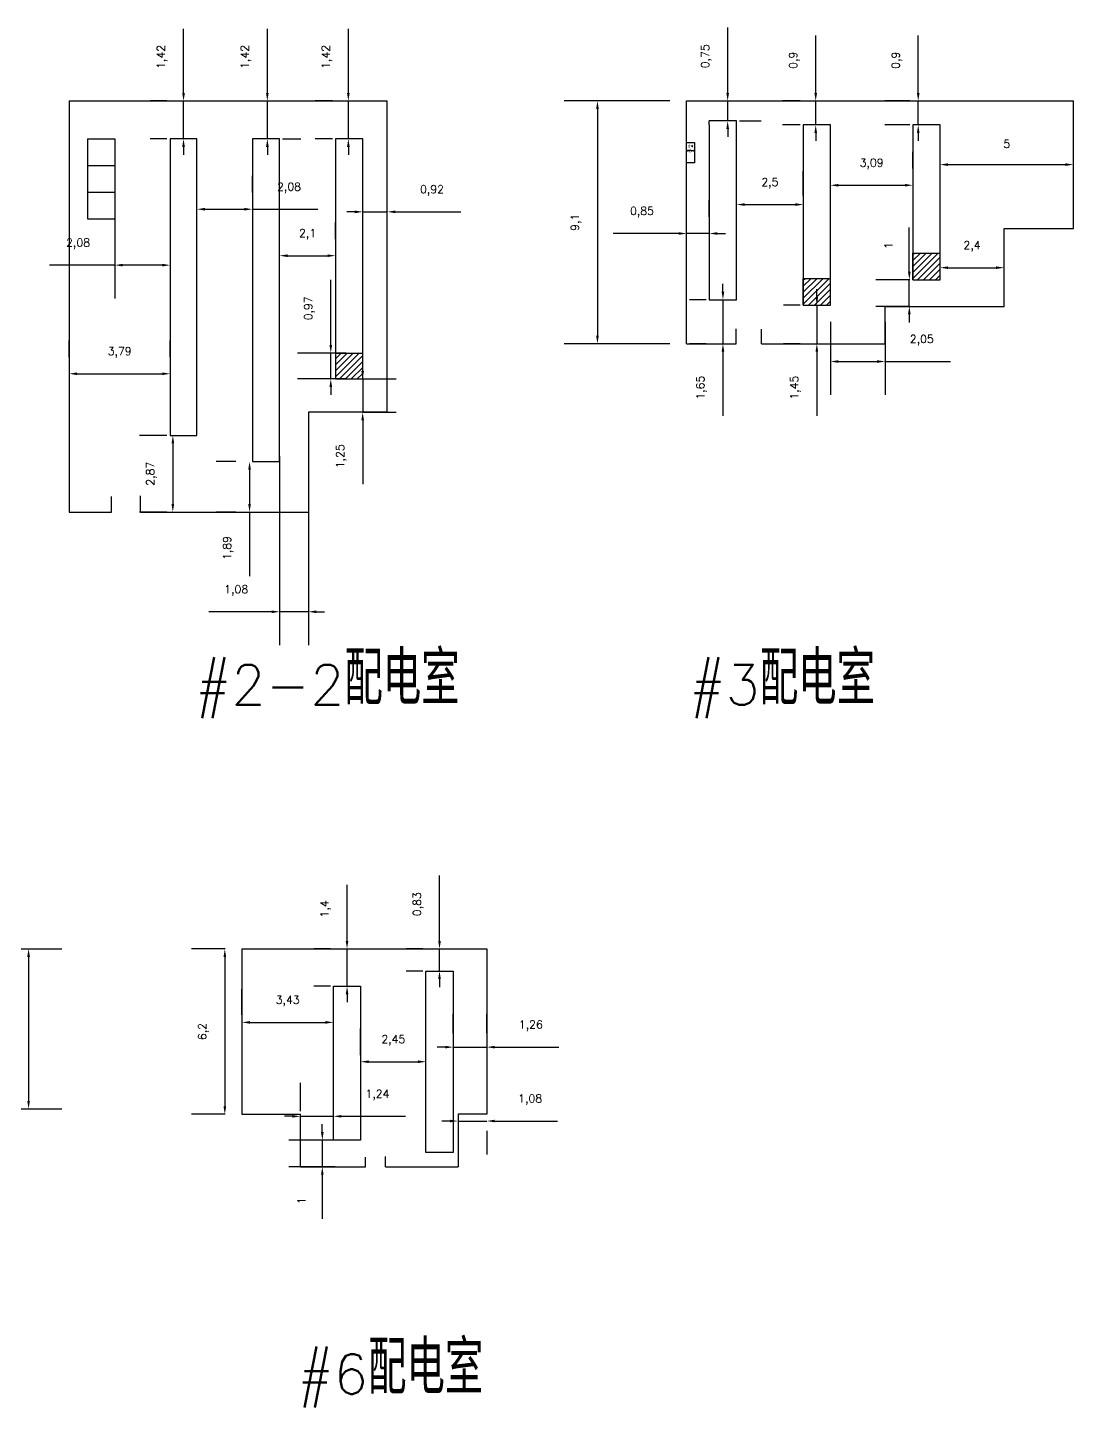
# Model space of a CAD drawing. Header units: millimetres. Extents: x 1023 to 2160, y 1387 to 2829.
# Drawn here: x 1061.9 to 1101.1, y 1386.8 to 1438.6 of the extents above; entities that cross this region are included whole.
import ezdxf

# ---------------------------------------------------------------- set-up
doc = ezdxf.new("R2010")
doc.units = ezdxf.units.MM
doc.layers.add('1', color=112, linetype='Continuous')
doc.styles.get("Standard").update_dxf_attribs({"font": 'txt', "bigfont": 'gbcbig.shx'})
doc.dimstyles.new('ISO-25', dxfattribs={"dimtxt": 0.3, "dimasz": 0.3, "dimexe": 1.25, "dimexo": 0.625, "dimtad": 1, "dimtxsty": 'Standard', "dimcen": 2.5, "dimadec": 0, "dimazin": 0, "dimtfac": 1, "dimtmove": 0, "dimatfit": 3, "dimfxl": 1, "dimarcsym": 0})

# ---------------------------------------------------------------- blocks, each defined once
blk = doc.blocks.new('*D17')
at = {"layer": '1', "color": 0, "lineweight": -2, "transparency": 16777216}
for p, q in [((1057.964, 1404.035), (1063.2, 1404.035)), ((1061.95, 1403.735), (1061.95, 1398.335)), ((1057.964, 1398.035), (1063.2, 1398.035))]:
    blk.add_line(p, q, dxfattribs=at)
at = {"layer": '1', "color": 0, "transparency": 16777216}
for points in [[(1061.9, 1403.735), (1062, 1403.735), (1061.95, 1404.035)], [(1061.9, 1398.335), (1062, 1398.335), (1061.95, 1398.035)]]:
    blk.add_solid(points, dxfattribs=at)
at = {"layer": 'Defpoints', "color": 0, "transparency": 16777216}
for p in [(1057.339, 1404.035), (1057.339, 1398.035), (1061.95, 1398.035)]:
    blk.add_point(p, dxfattribs=at)
at = {"layer": '1', "color": 0, "transparency": 16777216, "insert": (1061.175, 1401.035), "char_height": 0.3, "attachment_point": 5, "rotation": 90}
blk.add_mtext('6', dxfattribs=at)
blk = doc.blocks.new('*D18')
at = {"layer": '1', "color": 0, "lineweight": -2, "transparency": 16777216}
for p, q in [((1069.95, 1401.56), (1069.95, 1402.53)), ((1073.38, 1401.56), (1073.38, 1402.53)), ((1070.25, 1401.28), (1073.08, 1401.28))]:
    blk.add_line(p, q, dxfattribs=at)
at = {"layer": '1', "color": 0, "transparency": 16777216}
for points in [[(1070.25, 1401.33), (1070.25, 1401.23), (1069.95, 1401.28)], [(1073.08, 1401.33), (1073.08, 1401.23), (1073.38, 1401.28)]]:
    blk.add_solid(points, dxfattribs=at)
at = {"layer": 'Defpoints', "color": 0, "transparency": 16777216}
for p in [(1069.95, 1400.935), (1073.38, 1401.28), (1073.38, 1400.935)]:
    blk.add_point(p, dxfattribs=at)
at = {"layer": '1', "color": 0, "transparency": 16777216, "insert": (1071.665, 1402.08), "char_height": 0.3, "attachment_point": 5}
blk.add_mtext('3,43', dxfattribs=at)
blk = doc.blocks.new('*D19')
at = {"layer": '1', "color": 0, "lineweight": -2, "transparency": 16777216}
for p, q in [((1073.89, 1404.335), (1073.89, 1406.435)), ((1073.265, 1404.035), (1072.64, 1404.035)), ((1073.89, 1402.635), (1073.89, 1404.035)), ((1073.265, 1402.635), (1072.64, 1402.635)), ((1073.89, 1402.335), (1073.89, 1402.035))]:
    blk.add_line(p, q, dxfattribs=at)
at = {"layer": '1', "color": 0, "transparency": 16777216}
for points in [[(1073.84, 1404.335), (1073.94, 1404.335), (1073.89, 1404.035)], [(1073.84, 1402.335), (1073.94, 1402.335), (1073.89, 1402.635)]]:
    blk.add_solid(points, dxfattribs=at)
at = {"layer": 'Defpoints', "color": 0, "transparency": 16777216}
for p in [(1073.89, 1404.035), (1073.89, 1404.035), (1073.89, 1402.635)]:
    blk.add_point(p, dxfattribs=at)
at = {"layer": '1', "color": 0, "transparency": 16777216, "insert": (1073.09, 1405.535), "char_height": 0.3, "attachment_point": 5, "rotation": 90}
blk.add_mtext('1,4', dxfattribs=at)
blk = doc.blocks.new('*D20')
at = {"layer": '1', "color": 0, "lineweight": -2, "transparency": 16777216}
for p, q in [((1077.357, 1404.335), (1077.357, 1406.785)), ((1076.735, 1404.035), (1076.107, 1404.035)), ((1077.357, 1403.205), (1077.357, 1404.035)), ((1076.735, 1403.205), (1076.107, 1403.205)), ((1077.357, 1402.905), (1077.357, 1402.605))]:
    blk.add_line(p, q, dxfattribs=at)
at = {"layer": '1', "color": 0, "transparency": 16777216}
for points in [[(1077.307, 1404.335), (1077.407, 1404.335), (1077.357, 1404.035)], [(1077.307, 1402.905), (1077.407, 1402.905), (1077.357, 1403.205)]]:
    blk.add_solid(points, dxfattribs=at)
at = {"layer": 'Defpoints', "color": 0, "transparency": 16777216}
for p in [(1077.357, 1404.035), (1077.36, 1404.035), (1077.36, 1403.205)]:
    blk.add_point(p, dxfattribs=at)
at = {"layer": '1', "color": 0, "transparency": 16777216, "insert": (1076.557, 1405.71), "char_height": 0.3, "attachment_point": 5, "rotation": 90}
blk.add_mtext('0,83', dxfattribs=at)
blk = doc.blocks.new('*D21')
at = {"layer": '1', "color": 0, "lineweight": -2, "transparency": 16777216}
for p, q in [((1077.87, 1400.88), (1077.87, 1401.602)), ((1079.13, 1400.88), (1079.13, 1401.602)), ((1077.57, 1400.352), (1077.27, 1400.352)), ((1077.87, 1400.352), (1079.13, 1400.352)), ((1079.43, 1400.352), (1081.83, 1400.352))]:
    blk.add_line(p, q, dxfattribs=at)
at = {"layer": '1', "color": 0, "transparency": 16777216}
for points in [[(1077.57, 1400.402), (1077.57, 1400.302), (1077.87, 1400.352)], [(1079.43, 1400.402), (1079.43, 1400.302), (1079.13, 1400.352)]]:
    blk.add_solid(points, dxfattribs=at)
at = {"layer": 'Defpoints', "color": 0, "transparency": 16777216}
for p in [(1079.13, 1400.352), (1077.87, 1400.255), (1079.13, 1400.255)]:
    blk.add_point(p, dxfattribs=at)
at = {"layer": '1', "color": 0, "transparency": 16777216, "insert": (1080.78, 1401.152), "char_height": 0.3, "attachment_point": 5}
blk.add_mtext('1,26', dxfattribs=at)
blk = doc.blocks.new('*D22')
at = {"layer": '1', "color": 0, "lineweight": -2, "transparency": 16777216}
for p, q in [((1077.75, 1397.581), (1077.45, 1397.581)), ((1078.05, 1397.581), (1079.13, 1397.581)), ((1078.05, 1397.21), (1078.05, 1396.331)), ((1079.13, 1397.21), (1079.13, 1396.331)), ((1079.43, 1397.581), (1081.78, 1397.581))]:
    blk.add_line(p, q, dxfattribs=at)
at = {"layer": '1', "color": 0, "transparency": 16777216}
for points in [[(1077.75, 1397.631), (1077.75, 1397.531), (1078.05, 1397.581)], [(1079.43, 1397.631), (1079.43, 1397.531), (1079.13, 1397.581)]]:
    blk.add_solid(points, dxfattribs=at)
at = {"layer": 'Defpoints', "color": 0, "transparency": 16777216}
for p in [(1078.05, 1397.835), (1079.13, 1397.835), (1079.13, 1397.581)]:
    blk.add_point(p, dxfattribs=at)
at = {"layer": '1', "color": 0, "transparency": 16777216, "insert": (1080.755, 1398.381), "char_height": 0.3, "attachment_point": 5}
blk.add_mtext('1,08', dxfattribs=at)
blk = doc.blocks.new('*D24')
at = {"layer": '1', "color": 0, "lineweight": -2, "transparency": 16777216}
for p, q in [((1074.4, 1400.054), (1074.4, 1401.055)), ((1076.85, 1400.054), (1076.85, 1401.055)), ((1074.7, 1399.805), (1076.55, 1399.805))]:
    blk.add_line(p, q, dxfattribs=at)
at = {"layer": '1', "color": 0, "transparency": 16777216}
for points in [[(1074.7, 1399.855), (1074.7, 1399.755), (1074.4, 1399.805)], [(1076.55, 1399.855), (1076.55, 1399.755), (1076.85, 1399.805)]]:
    blk.add_solid(points, dxfattribs=at)
at = {"layer": 'Defpoints', "color": 0, "transparency": 16777216}
for p in [(1076.85, 1399.805), (1074.4, 1399.429), (1076.85, 1399.429)]:
    blk.add_point(p, dxfattribs=at)
at = {"layer": '1', "color": 0, "transparency": 16777216, "insert": (1075.625, 1400.605), "char_height": 0.3, "attachment_point": 5}
blk.add_mtext('2,45', dxfattribs=at)
blk = doc.blocks.new('*D25')
at = {"layer": '1', "color": 0, "lineweight": -2, "transparency": 16777216}
for p, q in [((1069.325, 1404.035), (1068.058, 1404.035)), ((1069.308, 1403.735), (1069.308, 1398.135)), ((1069.325, 1397.835), (1068.058, 1397.835))]:
    blk.add_line(p, q, dxfattribs=at)
at = {"layer": '1', "color": 0, "transparency": 16777216}
for points in [[(1069.258, 1403.735), (1069.358, 1403.735), (1069.308, 1404.035)], [(1069.258, 1398.135), (1069.358, 1398.135), (1069.308, 1397.835)]]:
    blk.add_solid(points, dxfattribs=at)
at = {"layer": 'Defpoints', "color": 0, "transparency": 16777216}
for p in [(1069.95, 1404.035), (1069.308, 1397.835), (1069.95, 1397.835)]:
    blk.add_point(p, dxfattribs=at)
at = {"layer": '1', "color": 0, "transparency": 16777216, "insert": (1068.508, 1400.935), "char_height": 0.3, "attachment_point": 5, "rotation": 90}
blk.add_mtext('6,2', dxfattribs=at)
blk = doc.blocks.new('*D28')
at = {"layer": '1', "color": 0, "lineweight": -2, "transparency": 16777216}
for p, q in [((1072.14, 1397.952), (1072.14, 1399.008)), ((1073.38, 1397.952), (1073.38, 1399.008)), ((1071.84, 1397.758), (1071.54, 1397.758)), ((1072.14, 1397.758), (1073.38, 1397.758)), ((1073.68, 1397.758), (1076.08, 1397.758))]:
    blk.add_line(p, q, dxfattribs=at)
at = {"layer": '1', "color": 0, "transparency": 16777216}
for points in [[(1071.84, 1397.808), (1071.84, 1397.708), (1072.14, 1397.758)], [(1073.68, 1397.808), (1073.68, 1397.708), (1073.38, 1397.758)]]:
    blk.add_solid(points, dxfattribs=at)
at = {"layer": 'Defpoints', "color": 0, "transparency": 16777216}
for p in [(1073.38, 1397.758), (1072.14, 1397.327), (1073.38, 1397.327)]:
    blk.add_point(p, dxfattribs=at)
at = {"layer": '1', "color": 0, "transparency": 16777216, "insert": (1075.03, 1398.558), "char_height": 0.3, "attachment_point": 5}
blk.add_mtext('1,24', dxfattribs=at)
blk = doc.blocks.new('*D30')
at = {"layer": '1', "color": 0, "lineweight": -2, "transparency": 16777216}
for p, q in [((1072.962, 1397.165), (1072.962, 1397.465)), ((1073.443, 1396.865), (1071.712, 1396.865)), ((1072.962, 1396.865), (1072.962, 1395.865)), ((1073.443, 1395.865), (1071.712, 1395.865)), ((1072.962, 1395.565), (1072.962, 1393.915))]:
    blk.add_line(p, q, dxfattribs=at)
at = {"layer": '1', "color": 0, "transparency": 16777216}
for points in [[(1072.912, 1397.165), (1073.012, 1397.165), (1072.962, 1396.865)], [(1072.912, 1395.565), (1073.012, 1395.565), (1072.962, 1395.865)]]:
    blk.add_solid(points, dxfattribs=at)
at = {"layer": 'Defpoints', "color": 0, "transparency": 16777216}
for p in [(1074.068, 1396.865), (1072.962, 1395.865), (1074.068, 1395.865)]:
    blk.add_point(p, dxfattribs=at)
at = {"layer": '1', "color": 0, "transparency": 16777216, "insert": (1072.187, 1394.59), "char_height": 0.3, "attachment_point": 5, "rotation": 90}
blk.add_mtext('1', dxfattribs=at)
blk = doc.blocks.new('*D57')
at = {"layer": '1', "color": 0, "lineweight": -2, "transparency": 16777216}
for p, q in [((1065.18, 1432.278), (1065.18, 1428.418)), ((1067.26, 1432.278), (1067.26, 1428.418)), ((1065.18, 1429.668), (1062.73, 1429.668)), ((1066.96, 1429.668), (1065.48, 1429.668))]:
    blk.add_line(p, q, dxfattribs=at)
at = {"layer": '1', "color": 0, "transparency": 16777216}
for points in [[(1065.48, 1429.718), (1065.48, 1429.618), (1065.18, 1429.668)], [(1066.96, 1429.718), (1066.96, 1429.618), (1067.26, 1429.668)]]:
    blk.add_solid(points, dxfattribs=at)
at = {"layer": 'Defpoints', "color": 0, "transparency": 16777216}
for p in [(1065.18, 1432.903), (1067.26, 1432.903), (1065.18, 1429.668)]:
    blk.add_point(p, dxfattribs=at)
at = {"layer": '1', "color": 0, "transparency": 16777216, "insert": (1063.805, 1430.468), "char_height": 0.3, "attachment_point": 5}
blk.add_mtext('2,08', dxfattribs=at)
blk = doc.blocks.new('*D58')
at = {"layer": '1', "color": 0, "lineweight": -2, "transparency": 16777216}
for p, q in [((1063.47, 1426.222), (1063.47, 1426.847)), ((1067.26, 1426.222), (1067.26, 1426.847)), ((1063.77, 1425.597), (1066.96, 1425.597))]:
    blk.add_line(p, q, dxfattribs=at)
at = {"layer": '1', "color": 0, "transparency": 16777216}
for points in [[(1063.77, 1425.647), (1063.77, 1425.547), (1063.47, 1425.597)], [(1066.96, 1425.647), (1066.96, 1425.547), (1067.26, 1425.597)]]:
    blk.add_solid(points, dxfattribs=at)
at = {"layer": 'Defpoints', "color": 0, "transparency": 16777216}
for p in [(1063.47, 1425.597), (1067.26, 1425.597), (1067.26, 1425.597)]:
    blk.add_point(p, dxfattribs=at)
at = {"layer": '1', "color": 0, "transparency": 16777216, "insert": (1065.365, 1426.397), "char_height": 0.3, "attachment_point": 5}
blk.add_mtext('3,79', dxfattribs=at)
blk = doc.blocks.new('*D59')
at = {"layer": '1', "color": 0, "lineweight": -2, "transparency": 16777216}
for p, q in [((1067.76, 1436.123), (1067.76, 1438.523)), ((1067.135, 1435.823), (1066.51, 1435.823)), ((1067.76, 1434.403), (1067.76, 1435.823)), ((1067.135, 1434.403), (1066.51, 1434.403)), ((1067.76, 1434.103), (1067.76, 1433.803))]:
    blk.add_line(p, q, dxfattribs=at)
at = {"layer": '1', "color": 0, "transparency": 16777216}
for points in [[(1067.71, 1436.123), (1067.81, 1436.123), (1067.76, 1435.823)], [(1067.71, 1434.103), (1067.81, 1434.103), (1067.76, 1434.403)]]:
    blk.add_solid(points, dxfattribs=at)
at = {"layer": 'Defpoints', "color": 0, "transparency": 16777216}
for p in [(1067.76, 1435.823), (1067.76, 1435.823), (1067.76, 1434.403)]:
    blk.add_point(p, dxfattribs=at)
at = {"layer": '1', "color": 0, "transparency": 16777216, "insert": (1066.96, 1437.473), "char_height": 0.3, "attachment_point": 5, "rotation": 90}
blk.add_mtext('1,42', dxfattribs=at)
blk = doc.blocks.new('*D60')
at = {"layer": '1', "color": 0, "lineweight": -2, "transparency": 16777216}
for p, q in [((1070.902, 1436.123), (1070.902, 1438.523)), ((1070.902, 1434.403), (1070.902, 1435.823)), ((1071.475, 1435.823), (1072.152, 1435.823)), ((1070.902, 1434.103), (1070.902, 1433.803)), ((1071.475, 1434.403), (1072.152, 1434.403))]:
    blk.add_line(p, q, dxfattribs=at)
at = {"layer": '1', "color": 0, "transparency": 16777216}
for points in [[(1070.852, 1436.123), (1070.952, 1436.123), (1070.902, 1435.823)], [(1070.852, 1434.103), (1070.952, 1434.103), (1070.902, 1434.403)]]:
    blk.add_solid(points, dxfattribs=at)
at = {"layer": 'Defpoints', "color": 0, "transparency": 16777216}
for p in [(1070.85, 1435.823), (1070.902, 1435.823), (1070.85, 1434.403)]:
    blk.add_point(p, dxfattribs=at)
at = {"layer": '1', "color": 0, "transparency": 16777216, "insert": (1070.102, 1437.473), "char_height": 0.3, "attachment_point": 5, "rotation": 90}
blk.add_mtext('1,42', dxfattribs=at)
blk = doc.blocks.new('*D61')
at = {"layer": '1', "color": 0, "lineweight": -2, "transparency": 16777216}
for p, q in [((1073.939, 1436.123), (1073.939, 1438.523)), ((1073.345, 1435.823), (1072.689, 1435.823)), ((1073.939, 1434.403), (1073.939, 1435.823)), ((1073.345, 1434.403), (1072.689, 1434.403)), ((1073.939, 1434.103), (1073.939, 1433.803))]:
    blk.add_line(p, q, dxfattribs=at)
at = {"layer": '1', "color": 0, "transparency": 16777216}
for points in [[(1073.889, 1436.123), (1073.989, 1436.123), (1073.939, 1435.823)], [(1073.889, 1434.103), (1073.989, 1434.103), (1073.939, 1434.403)]]:
    blk.add_solid(points, dxfattribs=at)
at = {"layer": 'Defpoints', "color": 0, "transparency": 16777216}
for p in [(1073.939, 1435.823), (1073.97, 1435.823), (1073.97, 1434.403)]:
    blk.add_point(p, dxfattribs=at)
at = {"layer": '1', "color": 0, "transparency": 16777216, "insert": (1073.139, 1437.473), "char_height": 0.3, "attachment_point": 5, "rotation": 90}
blk.add_mtext('1,42', dxfattribs=at)
blk = doc.blocks.new('*D62')
at = {"layer": '1', "color": 0, "lineweight": -2, "transparency": 16777216}
for p, q in [((1074.48, 1432.013), (1074.48, 1432.916)), ((1075.4, 1432.013), (1075.4, 1432.916)), ((1074.18, 1431.666), (1073.88, 1431.666)), ((1074.48, 1431.666), (1075.4, 1431.666)), ((1075.7, 1431.666), (1078.15, 1431.666))]:
    blk.add_line(p, q, dxfattribs=at)
at = {"layer": '1', "color": 0, "transparency": 16777216}
for points in [[(1074.18, 1431.716), (1074.18, 1431.616), (1074.48, 1431.666)], [(1075.7, 1431.716), (1075.7, 1431.616), (1075.4, 1431.666)]]:
    blk.add_solid(points, dxfattribs=at)
at = {"layer": 'Defpoints', "color": 0, "transparency": 16777216}
for p in [(1074.48, 1431.388), (1075.4, 1431.666), (1075.4, 1431.388)]:
    blk.add_point(p, dxfattribs=at)
at = {"layer": '1', "color": 0, "transparency": 16777216, "insert": (1077.075, 1432.466), "char_height": 0.3, "attachment_point": 5}
blk.add_mtext('0,92', dxfattribs=at)
blk = doc.blocks.new('*D63')
at = {"layer": '1', "color": 0, "lineweight": -2, "transparency": 16777216}
for p, q in [((1071.36, 1430.647), (1071.36, 1431.272)), ((1073.46, 1430.647), (1073.46, 1431.272)), ((1071.66, 1430.022), (1073.16, 1430.022))]:
    blk.add_line(p, q, dxfattribs=at)
at = {"layer": '1', "color": 0, "transparency": 16777216}
for points in [[(1071.66, 1430.072), (1071.66, 1429.972), (1071.36, 1430.022)], [(1073.16, 1430.072), (1073.16, 1429.972), (1073.46, 1430.022)]]:
    blk.add_solid(points, dxfattribs=at)
at = {"layer": 'Defpoints', "color": 0, "transparency": 16777216}
for p in [(1071.36, 1430.022), (1073.46, 1430.022), (1073.46, 1430.022)]:
    blk.add_point(p, dxfattribs=at)
at = {"layer": '1', "color": 0, "transparency": 16777216, "insert": (1072.41, 1430.822), "char_height": 0.3, "attachment_point": 5}
blk.add_mtext('2,1', dxfattribs=at)
blk = doc.blocks.new('*D68')
at = {"layer": '1', "color": 0, "lineweight": -2, "transparency": 16777216}
for p, q in [((1067.135, 1423.283), (1066.109, 1423.283)), ((1067.359, 1422.983), (1067.359, 1420.713)), ((1067.135, 1420.413), (1066.109, 1420.413))]:
    blk.add_line(p, q, dxfattribs=at)
at = {"layer": '1', "color": 0, "transparency": 16777216}
for points in [[(1067.309, 1422.983), (1067.409, 1422.983), (1067.359, 1423.283)], [(1067.309, 1420.713), (1067.409, 1420.713), (1067.359, 1420.413)]]:
    blk.add_solid(points, dxfattribs=at)
at = {"layer": 'Defpoints', "color": 0, "transparency": 16777216}
for p in [(1067.76, 1423.283), (1067.359, 1420.413), (1067.76, 1420.413)]:
    blk.add_point(p, dxfattribs=at)
at = {"layer": '1', "color": 0, "transparency": 16777216, "insert": (1066.559, 1421.848), "char_height": 0.3, "attachment_point": 5, "rotation": 90}
blk.add_mtext('2,87', dxfattribs=at)
blk = doc.blocks.new('*D69')
at = {"layer": '1', "color": 0, "lineweight": -2, "transparency": 16777216}
for p, q in [((1073.28, 1426.673), (1073.28, 1429.123)), ((1073.855, 1426.373), (1072.03, 1426.373)), ((1073.28, 1425.403), (1073.28, 1426.373)), ((1073.855, 1425.403), (1072.03, 1425.403)), ((1073.28, 1425.103), (1073.28, 1424.803))]:
    blk.add_line(p, q, dxfattribs=at)
at = {"layer": '1', "color": 0, "transparency": 16777216}
for points in [[(1073.23, 1426.673), (1073.33, 1426.673), (1073.28, 1426.373)], [(1073.23, 1425.103), (1073.33, 1425.103), (1073.28, 1425.403)]]:
    blk.add_solid(points, dxfattribs=at)
at = {"layer": 'Defpoints', "color": 0, "transparency": 16777216}
for p in [(1073.28, 1426.373), (1074.48, 1426.373), (1074.48, 1425.403)]:
    blk.add_point(p, dxfattribs=at)
at = {"layer": '1', "color": 0, "transparency": 16777216, "insert": (1072.48, 1428.048), "char_height": 0.3, "attachment_point": 5, "rotation": 90}
blk.add_mtext('0,97', dxfattribs=at)
blk = doc.blocks.new('*D70')
at = {"layer": '1', "color": 0, "lineweight": -2, "transparency": 16777216}
for p, q in [((1074.476, 1425.703), (1074.476, 1426.003)), ((1074.476, 1425.403), (1074.476, 1424.153)), ((1074.48, 1425.403), (1075.726, 1425.403)), ((1074.48, 1424.153), (1075.726, 1424.153)), ((1074.476, 1423.853), (1074.476, 1421.453))]:
    blk.add_line(p, q, dxfattribs=at)
at = {"layer": '1', "color": 0, "transparency": 16777216}
for points in [[(1074.426, 1425.703), (1074.526, 1425.703), (1074.476, 1425.403)], [(1074.426, 1423.853), (1074.526, 1423.853), (1074.476, 1424.153)]]:
    blk.add_solid(points, dxfattribs=at)
at = {"layer": 'Defpoints', "color": 0, "transparency": 16777216}
for p in [(1073.855, 1425.403), (1073.855, 1424.153), (1074.476, 1424.153)]:
    blk.add_point(p, dxfattribs=at)
at = {"layer": '1', "color": 0, "transparency": 16777216, "insert": (1073.676, 1422.503), "char_height": 0.3, "attachment_point": 5, "rotation": 90}
blk.add_mtext('1,25', dxfattribs=at)
blk = doc.blocks.new('*D71')
at = {"layer": '1', "color": 0, "lineweight": -2, "transparency": 16777216}
for p, q in [((1068.26, 1432.389), (1068.26, 1433.014)), ((1070.34, 1432.389), (1070.34, 1433.014)), ((1068.56, 1431.764), (1070.04, 1431.764)), ((1070.34, 1431.764), (1072.79, 1431.764))]:
    blk.add_line(p, q, dxfattribs=at)
at = {"layer": '1', "color": 0, "transparency": 16777216}
for points in [[(1068.56, 1431.814), (1068.56, 1431.714), (1068.26, 1431.764)], [(1070.04, 1431.814), (1070.04, 1431.714), (1070.34, 1431.764)]]:
    blk.add_solid(points, dxfattribs=at)
at = {"layer": 'Defpoints', "color": 0, "transparency": 16777216}
for p in [(1068.26, 1431.764), (1070.34, 1431.764), (1070.34, 1431.764)]:
    blk.add_point(p, dxfattribs=at)
at = {"layer": '1', "color": 0, "transparency": 16777216, "insert": (1071.715, 1432.564), "char_height": 0.3, "attachment_point": 5}
blk.add_mtext('2,08', dxfattribs=at)
blk = doc.blocks.new('*D72')
at = {"layer": '1', "color": 0, "lineweight": -2, "transparency": 16777216}
for p, q in [((1069.715, 1422.303), (1068.985, 1422.303)), ((1070.235, 1422.003), (1070.235, 1420.713)), ((1069.715, 1420.413), (1068.985, 1420.413)), ((1070.235, 1420.413), (1070.235, 1418.013))]:
    blk.add_line(p, q, dxfattribs=at)
at = {"layer": '1', "color": 0, "transparency": 16777216}
for points in [[(1070.185, 1422.003), (1070.285, 1422.003), (1070.235, 1422.303)], [(1070.185, 1420.713), (1070.285, 1420.713), (1070.235, 1420.413)]]:
    blk.add_solid(points, dxfattribs=at)
at = {"layer": 'Defpoints', "color": 0, "transparency": 16777216}
for p in [(1070.34, 1422.303), (1070.235, 1420.413), (1070.34, 1420.413)]:
    blk.add_point(p, dxfattribs=at)
at = {"layer": '1', "color": 0, "transparency": 16777216, "insert": (1069.435, 1419.063), "char_height": 0.3, "attachment_point": 5, "rotation": 90}
blk.add_mtext('1,89', dxfattribs=at)
blk = doc.blocks.new('*D73')
at = {"layer": '1', "color": 0, "lineweight": -2, "transparency": 16777216}
for p, q in [((1071.36, 1422.501), (1071.36, 1415.423)), ((1072.44, 1422.501), (1072.44, 1415.423)), ((1071.06, 1416.673), (1068.71, 1416.673)), ((1072.44, 1416.673), (1071.36, 1416.673)), ((1072.74, 1416.673), (1073.04, 1416.673))]:
    blk.add_line(p, q, dxfattribs=at)
at = {"layer": '1', "color": 0, "transparency": 16777216}
for points in [[(1071.06, 1416.723), (1071.06, 1416.623), (1071.36, 1416.673)], [(1072.74, 1416.723), (1072.74, 1416.623), (1072.44, 1416.673)]]:
    blk.add_solid(points, dxfattribs=at)
at = {"layer": 'Defpoints', "color": 0, "transparency": 16777216}
for p in [(1071.36, 1423.126), (1072.44, 1423.126), (1071.36, 1416.673)]:
    blk.add_point(p, dxfattribs=at)
at = {"layer": '1', "color": 0, "transparency": 16777216, "insert": (1069.735, 1417.473), "char_height": 0.3, "attachment_point": 5}
blk.add_mtext('1,08', dxfattribs=at)
blk = doc.blocks.new('*D78')
at = {"layer": '1', "color": 0, "lineweight": -2, "transparency": 16777216}
for p, q in [((1088.161, 1436.123), (1088.161, 1438.573)), ((1088.161, 1435.073), (1088.161, 1435.823)), ((1088.608, 1435.823), (1089.411, 1435.823)), ((1088.608, 1435.073), (1089.411, 1435.073)), ((1088.161, 1434.773), (1088.161, 1434.473))]:
    blk.add_line(p, q, dxfattribs=at)
at = {"layer": '1', "color": 0, "transparency": 16777216}
for points in [[(1088.111, 1436.123), (1088.211, 1436.123), (1088.161, 1435.823)], [(1088.111, 1434.773), (1088.211, 1434.773), (1088.161, 1435.073)]]:
    blk.add_solid(points, dxfattribs=at)
at = {"layer": 'Defpoints', "color": 0, "transparency": 16777216}
for p in [(1087.983, 1435.823), (1088.161, 1435.823), (1087.983, 1435.073)]:
    blk.add_point(p, dxfattribs=at)
at = {"layer": '1', "color": 0, "transparency": 16777216, "insert": (1087.361, 1437.498), "char_height": 0.3, "attachment_point": 5, "rotation": 90}
blk.add_mtext('0,75', dxfattribs=at)
blk = doc.blocks.new('*D79')
at = {"layer": '1', "color": 0, "lineweight": -2, "transparency": 16777216}
for p, q in [((1091.462, 1436.123), (1091.462, 1438.273)), ((1090.878, 1435.823), (1090.212, 1435.823)), ((1091.462, 1434.923), (1091.462, 1435.823)), ((1090.878, 1434.923), (1090.212, 1434.923)), ((1091.462, 1434.623), (1091.462, 1434.323))]:
    blk.add_line(p, q, dxfattribs=at)
at = {"layer": '1', "color": 0, "transparency": 16777216}
for points in [[(1091.412, 1436.123), (1091.512, 1436.123), (1091.462, 1435.823)], [(1091.412, 1434.623), (1091.512, 1434.623), (1091.462, 1434.923)]]:
    blk.add_solid(points, dxfattribs=at)
at = {"layer": 'Defpoints', "color": 0, "transparency": 16777216}
for p in [(1091.462, 1435.823), (1091.503, 1435.823), (1091.503, 1434.923)]:
    blk.add_point(p, dxfattribs=at)
at = {"layer": '1', "color": 0, "transparency": 16777216, "insert": (1090.662, 1437.348), "char_height": 0.3, "attachment_point": 5, "rotation": 90}
blk.add_mtext('0,9', dxfattribs=at)
blk = doc.blocks.new('*D80')
at = {"layer": '1', "color": 0, "lineweight": -2, "transparency": 16777216}
for p, q in [((1095.305, 1436.123), (1095.305, 1438.273)), ((1094.988, 1435.823), (1094.055, 1435.823)), ((1095.305, 1434.923), (1095.305, 1435.823)), ((1094.988, 1434.923), (1094.055, 1434.923)), ((1095.305, 1434.623), (1095.305, 1434.323))]:
    blk.add_line(p, q, dxfattribs=at)
at = {"layer": '1', "color": 0, "transparency": 16777216}
for points in [[(1095.255, 1436.123), (1095.355, 1436.123), (1095.305, 1435.823)], [(1095.255, 1434.623), (1095.355, 1434.623), (1095.305, 1434.923)]]:
    blk.add_solid(points, dxfattribs=at)
at = {"layer": 'Defpoints', "color": 0, "transparency": 16777216}
for p in [(1095.305, 1435.823), (1095.613, 1435.823), (1095.613, 1434.923)]:
    blk.add_point(p, dxfattribs=at)
at = {"layer": '1', "color": 0, "transparency": 16777216, "insert": (1094.505, 1437.348), "char_height": 0.3, "attachment_point": 5, "rotation": 90}
blk.add_mtext('0,9', dxfattribs=at)
blk = doc.blocks.new('*D81')
at = {"layer": '1', "color": 0, "lineweight": -2, "transparency": 16777216}
for p, q in [((1096.123, 1434.062), (1096.123, 1434.687)), ((1101.123, 1434.062), (1101.123, 1434.687)), ((1096.423, 1433.437), (1100.823, 1433.437))]:
    blk.add_line(p, q, dxfattribs=at)
at = {"layer": '1', "color": 0, "transparency": 16777216}
for points in [[(1096.423, 1433.487), (1096.423, 1433.387), (1096.123, 1433.437)], [(1100.823, 1433.487), (1100.823, 1433.387), (1101.123, 1433.437)]]:
    blk.add_solid(points, dxfattribs=at)
at = {"layer": 'Defpoints', "color": 0, "transparency": 16777216}
for p in [(1096.123, 1433.437), (1101.123, 1433.437), (1101.123, 1433.437)]:
    blk.add_point(p, dxfattribs=at)
at = {"layer": '1', "color": 0, "transparency": 16777216, "insert": (1098.623, 1434.212), "char_height": 0.3, "attachment_point": 5}
blk.add_mtext('5', dxfattribs=at)
blk = doc.blocks.new('*D82')
at = {"layer": '1', "color": 0, "lineweight": -2, "transparency": 16777216}
for p, q in [((1096.123, 1430.197), (1096.123, 1430.822)), ((1098.523, 1430.197), (1098.523, 1430.822)), ((1096.423, 1429.572), (1098.223, 1429.572))]:
    blk.add_line(p, q, dxfattribs=at)
at = {"layer": '1', "color": 0, "transparency": 16777216}
for points in [[(1096.423, 1429.622), (1096.423, 1429.522), (1096.123, 1429.572)], [(1098.223, 1429.622), (1098.223, 1429.522), (1098.523, 1429.572)]]:
    blk.add_solid(points, dxfattribs=at)
at = {"layer": 'Defpoints', "color": 0, "transparency": 16777216}
for p in [(1096.123, 1429.572), (1098.523, 1429.572), (1098.523, 1429.572)]:
    blk.add_point(p, dxfattribs=at)
at = {"layer": '1', "color": 0, "transparency": 16777216, "insert": (1097.323, 1430.372), "char_height": 0.3, "attachment_point": 5}
blk.add_mtext('2,4', dxfattribs=at)
blk = doc.blocks.new('*D83')
at = {"layer": '1', "color": 0, "lineweight": -2, "transparency": 16777216}
for p, q in [((1092.013, 1433.287), (1092.013, 1433.912)), ((1095.103, 1433.287), (1095.103, 1433.912)), ((1092.313, 1432.662), (1094.803, 1432.662))]:
    blk.add_line(p, q, dxfattribs=at)
at = {"layer": '1', "color": 0, "transparency": 16777216}
for points in [[(1092.313, 1432.712), (1092.313, 1432.612), (1092.013, 1432.662)], [(1094.803, 1432.712), (1094.803, 1432.612), (1095.103, 1432.662)]]:
    blk.add_solid(points, dxfattribs=at)
at = {"layer": 'Defpoints', "color": 0, "transparency": 16777216}
for p in [(1092.013, 1432.662), (1095.103, 1432.662), (1095.103, 1432.662)]:
    blk.add_point(p, dxfattribs=at)
at = {"layer": '1', "color": 0, "transparency": 16777216, "insert": (1093.558, 1433.462), "char_height": 0.3, "attachment_point": 5}
blk.add_mtext('3,09', dxfattribs=at)
blk = doc.blocks.new('*D84')
at = {"layer": '1', "color": 0, "lineweight": -2, "transparency": 16777216}
for p, q in [((1088.493, 1432.273), (1088.493, 1433.189)), ((1090.993, 1432.273), (1090.993, 1433.189)), ((1088.793, 1431.939), (1090.693, 1431.939))]:
    blk.add_line(p, q, dxfattribs=at)
at = {"layer": '1', "color": 0, "transparency": 16777216}
for points in [[(1088.793, 1431.989), (1088.793, 1431.889), (1088.493, 1431.939)], [(1090.693, 1431.989), (1090.693, 1431.889), (1090.993, 1431.939)]]:
    blk.add_solid(points, dxfattribs=at)
at = {"layer": 'Defpoints', "color": 0, "transparency": 16777216}
for p in [(1090.993, 1431.939), (1088.493, 1431.648), (1090.993, 1431.648)]:
    blk.add_point(p, dxfattribs=at)
at = {"layer": '1', "color": 0, "transparency": 16777216, "insert": (1089.743, 1432.739), "char_height": 0.3, "attachment_point": 5}
blk.add_mtext('2,5', dxfattribs=at)
blk = doc.blocks.new('*D85')
at = {"layer": '1', "color": 0, "lineweight": -2, "transparency": 16777216}
for p, q in [((1086.623, 1431.479), (1086.623, 1432.104)), ((1087.473, 1431.479), (1087.473, 1432.104)), ((1086.323, 1430.854), (1083.873, 1430.854)), ((1087.473, 1430.854), (1086.623, 1430.854)), ((1087.773, 1430.854), (1088.073, 1430.854))]:
    blk.add_line(p, q, dxfattribs=at)
at = {"layer": '1', "color": 0, "transparency": 16777216}
for points in [[(1086.323, 1430.904), (1086.323, 1430.804), (1086.623, 1430.854)], [(1087.773, 1430.904), (1087.773, 1430.804), (1087.473, 1430.854)]]:
    blk.add_solid(points, dxfattribs=at)
at = {"layer": 'Defpoints', "color": 0, "transparency": 16777216}
for p in [(1086.623, 1430.854), (1086.623, 1430.854), (1087.473, 1430.854)]:
    blk.add_point(p, dxfattribs=at)
at = {"layer": '1', "color": 0, "transparency": 16777216, "insert": (1084.948, 1431.654), "char_height": 0.3, "attachment_point": 5}
blk.add_mtext('0,85', dxfattribs=at)
blk = doc.blocks.new('*D86')
at = {"layer": '1', "color": 0, "lineweight": -2, "transparency": 16777216}
for p, q in [((1087.983, 1428.673), (1087.983, 1428.973)), ((1087.358, 1428.373), (1086.733, 1428.373)), ((1087.983, 1428.373), (1087.983, 1426.723)), ((1087.358, 1426.723), (1086.733, 1426.723)), ((1087.983, 1426.423), (1087.983, 1424.023))]:
    blk.add_line(p, q, dxfattribs=at)
at = {"layer": '1', "color": 0, "transparency": 16777216}
for points in [[(1087.933, 1428.673), (1088.033, 1428.673), (1087.983, 1428.373)], [(1087.933, 1426.423), (1088.033, 1426.423), (1087.983, 1426.723)]]:
    blk.add_solid(points, dxfattribs=at)
at = {"layer": 'Defpoints', "color": 0, "transparency": 16777216}
for p in [(1087.983, 1428.373), (1087.983, 1426.723), (1087.983, 1426.723)]:
    blk.add_point(p, dxfattribs=at)
at = {"layer": '1', "color": 0, "transparency": 16777216, "insert": (1087.183, 1425.073), "char_height": 0.3, "attachment_point": 5, "rotation": 90}
blk.add_mtext('1,65', dxfattribs=at)
blk = doc.blocks.new('*D87')
at = {"layer": '1', "color": 0, "lineweight": -2, "transparency": 16777216}
for p, q in [((1091.503, 1428.473), (1091.503, 1428.773)), ((1090.878, 1428.173), (1090.253, 1428.173)), ((1091.503, 1428.173), (1091.503, 1426.723)), ((1090.878, 1426.723), (1090.253, 1426.723)), ((1091.503, 1426.423), (1091.503, 1424.023))]:
    blk.add_line(p, q, dxfattribs=at)
at = {"layer": '1', "color": 0, "transparency": 16777216}
for points in [[(1091.453, 1428.473), (1091.553, 1428.473), (1091.503, 1428.173)], [(1091.453, 1426.423), (1091.553, 1426.423), (1091.503, 1426.723)]]:
    blk.add_solid(points, dxfattribs=at)
at = {"layer": 'Defpoints', "color": 0, "transparency": 16777216}
for p in [(1091.503, 1428.173), (1091.503, 1426.723), (1091.503, 1426.723)]:
    blk.add_point(p, dxfattribs=at)
at = {"layer": '1', "color": 0, "transparency": 16777216, "insert": (1090.703, 1425.073), "char_height": 0.3, "attachment_point": 5, "rotation": 90}
blk.add_mtext('1,45', dxfattribs=at)
blk = doc.blocks.new('*D89')
at = {"layer": '1', "color": 0, "lineweight": -2, "transparency": 16777216}
for p, q in [((1085.998, 1435.823), (1082.028, 1435.823)), ((1083.278, 1435.523), (1083.278, 1427.023)), ((1085.998, 1426.723), (1082.028, 1426.723))]:
    blk.add_line(p, q, dxfattribs=at)
at = {"layer": '1', "color": 0, "transparency": 16777216}
for points in [[(1083.228, 1435.523), (1083.328, 1435.523), (1083.278, 1435.823)], [(1083.228, 1427.023), (1083.328, 1427.023), (1083.278, 1426.723)]]:
    blk.add_solid(points, dxfattribs=at)
at = {"layer": 'Defpoints', "color": 0, "transparency": 16777216}
for p in [(1086.623, 1435.823), (1083.278, 1426.723), (1086.623, 1426.723)]:
    blk.add_point(p, dxfattribs=at)
at = {"layer": '1', "color": 0, "transparency": 16777216, "insert": (1082.478, 1431.273), "char_height": 0.3, "attachment_point": 5, "rotation": 90}
blk.add_mtext('9,1', dxfattribs=at)
blk = doc.blocks.new('*D92')
at = {"layer": '1', "color": 0, "lineweight": -2, "transparency": 16777216}
for p, q in [((1092.013, 1427.548), (1092.013, 1424.805)), ((1094.063, 1427.548), (1094.063, 1424.805)), ((1092.313, 1426.055), (1093.763, 1426.055)), ((1094.063, 1426.055), (1096.513, 1426.055))]:
    blk.add_line(p, q, dxfattribs=at)
at = {"layer": '1', "color": 0, "transparency": 16777216}
for points in [[(1092.313, 1426.105), (1092.313, 1426.005), (1092.013, 1426.055)], [(1093.763, 1426.105), (1093.763, 1426.005), (1094.063, 1426.055)]]:
    blk.add_solid(points, dxfattribs=at)
at = {"layer": 'Defpoints', "color": 0, "transparency": 16777216}
for p in [(1092.013, 1428.173), (1094.063, 1428.173), (1094.063, 1426.055)]:
    blk.add_point(p, dxfattribs=at)
at = {"layer": '1', "color": 0, "transparency": 16777216, "insert": (1095.438, 1426.855), "char_height": 0.3, "attachment_point": 5}
blk.add_mtext('2,05', dxfattribs=at)
blk = doc.blocks.new('*D93')
at = {"layer": '1', "color": 0, "lineweight": -2, "transparency": 16777216}
for p, q in [((1094.971, 1429.423), (1094.971, 1431.073)), ((1094.988, 1429.123), (1093.721, 1429.123)), ((1094.971, 1428.123), (1094.971, 1429.123)), ((1094.988, 1428.123), (1093.721, 1428.123)), ((1094.971, 1427.823), (1094.971, 1427.523))]:
    blk.add_line(p, q, dxfattribs=at)
at = {"layer": '1', "color": 0, "transparency": 16777216}
for points in [[(1094.921, 1429.423), (1095.021, 1429.423), (1094.971, 1429.123)], [(1094.921, 1427.823), (1095.021, 1427.823), (1094.971, 1428.123)]]:
    blk.add_solid(points, dxfattribs=at)
at = {"layer": 'Defpoints', "color": 0, "transparency": 16777216}
for p in [(1094.971, 1429.123), (1095.613, 1429.123), (1095.613, 1428.123)]:
    blk.add_point(p, dxfattribs=at)
at = {"layer": '1', "color": 0, "transparency": 16777216, "insert": (1094.196, 1430.398), "char_height": 0.3, "attachment_point": 5, "rotation": 90}
blk.add_mtext('1', dxfattribs=at)

msp = doc.modelspace()

# ---------------------------------------------------------------- hatches: boundary and pattern name
h = msp.add_hatch()
h.set_pattern_fill('ANSI31', color=256, scale=0.05, style=0)
h.paths.add_polyline_path([(1096.123, 1430.123), (1095.103, 1430.123), (1095.103, 1429.123), (1096.123, 1429.123)])
h.paths.add_polyline_path([(1092.013, 1429.173), (1090.993, 1429.173), (1090.993, 1428.173), (1092.013, 1428.173)])
h = msp.add_hatch()
h.set_pattern_fill('ANSI31', color=256, scale=0.05, style=0)
h.paths.add_polyline_path([(1074.48, 1426.373), (1073.46, 1426.373), (1073.46, 1425.403), (1074.48, 1425.403)])

# ---------------------------------------------------------------- linework, layer by layer
for p, q in [((1063.47, 1435.823), (1075.4, 1435.823)), ((1063.47, 1435.823), (1063.47, 1420.413)), ((1075.4, 1424.153), (1075.4, 1435.823)), ((1086.623, 1435.823), (1101.123, 1435.823)), ((1086.623, 1426.723), (1086.623, 1435.823)), ((1101.123, 1431.045), (1101.123, 1435.823)), ((1087.473, 1434.923), (1087.473, 1435.073)), ((1088.493, 1435.073), (1087.473, 1435.073)), ((1088.493, 1434.923), (1088.493, 1435.073)), ((1087.473, 1434.923), (1087.473, 1428.373)), ((1088.493, 1428.373), (1088.493, 1434.923)), ((1090.993, 1434.923), (1090.993, 1428.173)), ((1092.013, 1434.923), (1090.993, 1434.923)), ((1092.013, 1428.173), (1092.013, 1434.923)), ((1095.103, 1434.923), (1095.103, 1429.123)), ((1096.123, 1434.923), (1095.103, 1434.923)), ((1096.123, 1429.123), (1096.123, 1434.923)), ((1064.16, 1434.403), (1065.18, 1434.403)), ((1064.16, 1434.403), (1064.16, 1431.403)), ((1065.18, 1434.403), (1065.18, 1431.403)), ((1067.26, 1434.403), (1067.26, 1423.283)), ((1068.26, 1434.403), (1067.26, 1434.403)), ((1068.26, 1423.283), (1068.26, 1434.403)), ((1070.34, 1434.403), (1070.34, 1422.303)), ((1071.36, 1434.403), (1070.34, 1434.403)), ((1071.36, 1422.303), (1071.36, 1434.403)), ((1073.46, 1434.403), (1073.46, 1425.403)), ((1074.48, 1434.403), (1073.46, 1434.403)), ((1074.48, 1425.403), (1074.48, 1434.403)), ((1086.623, 1434.271), (1086.912, 1434.271)), ((1086.912, 1434.271), (1086.912, 1433.505)), ((1064.16, 1433.403), (1065.18, 1433.403)), ((1086.912, 1433.505), (1086.623, 1433.505)), ((1064.16, 1432.403), (1065.18, 1432.403)), ((1064.16, 1431.403), (1065.18, 1431.403)), ((1098.523, 1428.123), (1098.523, 1431.045)), ((1098.523, 1431.045), (1101.123, 1431.045)), ((1095.103, 1429.123), (1095.103, 1430.123)), ((1095.103, 1430.123), (1096.123, 1430.123)), ((1090.993, 1428.173), (1090.993, 1429.173)), ((1090.993, 1429.173), (1092.013, 1429.173)), ((1095.103, 1429.123), (1096.123, 1429.123)), ((1087.473, 1428.373), (1088.493, 1428.373)), ((1090.993, 1428.173), (1092.013, 1428.173)), ((1094.063, 1426.723), (1094.063, 1428.123)), ((1094.063, 1428.123), (1098.523, 1428.123)), ((1088.481, 1426.723), (1088.481, 1427.279)), ((1089.427, 1426.723), (1089.427, 1427.262)), ((1086.623, 1426.723), (1088.481, 1426.723)), ((1089.427, 1426.723), (1094.063, 1426.723)), ((1073.46, 1426.373), (1074.48, 1426.373)), ((1073.46, 1425.403), (1074.48, 1425.403)), ((1075.4, 1424.153), (1072.44, 1424.153)), ((1072.44, 1424.153), (1072.44, 1420.413)), ((1067.26, 1423.283), (1068.26, 1423.283)), ((1070.34, 1422.303), (1071.36, 1422.303)), ((1065.056, 1420.413), (1065.056, 1420.994)), ((1066.144, 1420.413), (1066.144, 1421.019)), ((1063.47, 1420.413), (1065.056, 1420.413)), ((1066.144, 1420.413), (1072.44, 1420.413)), ((1069.95, 1404.035), (1079.13, 1404.035)), ((1069.95, 1404.035), (1069.95, 1397.835)), ((1079.13, 1404.035), (1079.13, 1397.835)), ((1076.85, 1403.205), (1077.87, 1403.205)), ((1076.85, 1396.405), (1076.85, 1403.205)), ((1077.87, 1403.205), (1077.87, 1396.405)), ((1073.38, 1402.635), (1074.4, 1402.635)), ((1073.38, 1396.865), (1073.38, 1402.635)), ((1074.4, 1402.635), (1074.4, 1396.865)), ((1069.95, 1397.835), (1072.14, 1397.835)), ((1072.14, 1395.865), (1072.14, 1397.835)), ((1079.13, 1397.835), (1078.05, 1397.835)), ((1078.05, 1397.835), (1078.05, 1395.865)), ((1074.4, 1396.865), (1073.38, 1396.865)), ((1074.58, 1395.865), (1074.58, 1396.222)), ((1075.335, 1395.865), (1075.335, 1396.249)), ((1077.87, 1396.405), (1076.85, 1396.405)), ((1072.14, 1395.865), (1074.58, 1395.865)), ((1075.335, 1395.865), (1078.05, 1395.865))]:
    msp.add_line(p, q)

# ---------------------------------------------------------------- texts
at = {"attachment_point": 1}
for s, insert, char_height, width in [('0.3*0.7*2.19', (1086.623, 1433.973), 0.03, 0.13132), ('\\pt0.017693;计量柜', (1086.677, 1434.164), 0.1, 0.22015), ('{\\H0.75x;#2-2}配电室', (1068.197, 1415.188), 2, 14.16093), ('{\\H0.75x;#3}配电室', (1086.729, 1415.188), 2, 14.16093), ('{\\H0.75x;#6}配电室', (1072.041, 1389.345), 2, 14.16093)]:
    msp.add_mtext(s, dxfattribs=dict(at, insert=insert, char_height=char_height, width=width))

# ---------------------------------------------------------------- dimensions: what is measured, and where the dimension line sits
at = {"layer": '1'}
for base, p1, p2, picture, middle in [((1088.161, 1435.823), (1087.983, 1435.073), (1087.983, 1435.823), '*D78', (1087.361, 1437.498)), ((1067.76, 1435.823), (1067.76, 1434.403), (1067.76, 1435.823), '*D59', (1066.96, 1437.473)), ((1070.902, 1435.823), (1070.85, 1434.403), (1070.85, 1435.823), '*D60', (1070.102, 1437.473)), ((1073.939, 1435.823), (1073.97, 1434.403), (1073.97, 1435.823), '*D61', (1073.139, 1437.473)), ((1091.462, 1435.823), (1091.503, 1434.923), (1091.503, 1435.823), '*D79', (1090.662, 1437.348)), ((1095.305, 1435.823), (1095.613, 1434.923), (1095.613, 1435.823), '*D80', (1094.505, 1437.348)), ((1083.278, 1426.723), (1086.623, 1435.823), (1086.623, 1426.723), '*D89', (1082.478, 1431.273)), ((1094.971, 1429.123), (1095.613, 1428.123), (1095.613, 1429.123), '*D93', (1094.196, 1430.398)), ((1073.28, 1426.373), (1074.48, 1425.403), (1074.48, 1426.373), '*D69', (1072.48, 1428.048)), ((1087.983, 1426.723), (1087.983, 1428.373), (1087.983, 1426.723), '*D86', (1087.183, 1425.073)), ((1091.503, 1426.723), (1091.503, 1428.173), (1091.503, 1426.723), '*D87', (1090.703, 1425.073)), ((1074.476, 1424.153), (1073.855, 1425.403), (1073.855, 1424.153), '*D70', (1073.676, 1422.503)), ((1067.359, 1420.413), (1067.76, 1423.283), (1067.76, 1420.413), '*D68', (1066.559, 1421.848)), ((1070.235, 1420.413), (1070.34, 1422.303), (1070.34, 1420.413), '*D72', (1069.435, 1419.063)), ((1077.357, 1404.035), (1077.36, 1403.205), (1077.36, 1404.035), '*D20', (1076.557, 1405.71)), ((1073.89, 1404.035), (1073.89, 1402.635), (1073.89, 1404.035), '*D19', (1073.09, 1405.535)), ((1069.308, 1397.835), (1069.95, 1404.035), (1069.95, 1397.835), '*D25', (1068.508, 1400.935)), ((1072.962, 1395.865), (1074.068, 1396.865), (1074.068, 1395.865), '*D30', (1072.187, 1394.59))]:
    dim = msp.add_linear_dim(base=base, p1=p1, p2=p2, angle=90, dimstyle='ISO-25', dxfattribs=at)
    dim.commit()
    dim.dimension.update_dxf_attribs({"geometry": picture, "text_midpoint": middle})
for base, p1, p2, picture, middle in [((1101.123, 1433.437), (1096.123, 1433.437), (1101.123, 1433.437), '*D81', (1098.623, 1434.212)), ((1095.103, 1432.662), (1092.013, 1432.662), (1095.103, 1432.662), '*D83', (1093.558, 1433.462)), ((1065.18, 1429.668), (1067.26, 1432.903), (1065.18, 1432.903), '*D57', (1063.805, 1430.468)), ((1070.34, 1431.764), (1068.26, 1431.764), (1070.34, 1431.764), '*D71', (1071.715, 1432.564)), ((1075.4, 1431.666), (1074.48, 1431.388), (1075.4, 1431.388), '*D62', (1077.075, 1432.466)), ((1090.993, 1431.939), (1088.493, 1431.648), (1090.993, 1431.648), '*D84', (1089.743, 1432.739)), ((1086.623, 1430.854), (1087.473, 1430.854), (1086.623, 1430.854), '*D85', (1084.948, 1431.654)), ((1073.46, 1430.022), (1071.36, 1430.022), (1073.46, 1430.022), '*D63', (1072.41, 1430.822)), ((1098.523, 1429.572), (1096.123, 1429.572), (1098.523, 1429.572), '*D82', (1097.323, 1430.372)), ((1094.063, 1426.055), (1092.013, 1428.173), (1094.063, 1428.173), '*D92', (1095.438, 1426.855)), ((1067.26, 1425.597), (1063.47, 1425.597), (1067.26, 1425.597), '*D58', (1065.365, 1426.397)), ((1071.36, 1416.673), (1072.44, 1423.126), (1071.36, 1423.126), '*D73', (1069.735, 1417.473)), ((1073.38, 1401.28), (1069.95, 1400.935), (1073.38, 1400.935), '*D18', (1071.665, 1402.08)), ((1079.13, 1400.352), (1077.87, 1400.255), (1079.13, 1400.255), '*D21', (1080.78, 1401.152)), ((1076.85, 1399.805), (1074.4, 1399.429), (1076.85, 1399.429), '*D24', (1075.625, 1400.605)), ((1073.38, 1397.758), (1072.14, 1397.327), (1073.38, 1397.327), '*D28', (1075.03, 1398.558)), ((1079.13, 1397.581), (1078.05, 1397.835), (1079.13, 1397.835), '*D22', (1080.755, 1398.381))]:
    dim = msp.add_linear_dim(base=base, p1=p1, p2=p2, dimstyle='ISO-25', dxfattribs=at)
    dim.commit()
    dim.dimension.update_dxf_attribs({"geometry": picture, "text_midpoint": middle})
dim = msp.add_aligned_dim(p1=(1057.339, 1404.035), p2=(1057.339, 1398.035), distance=4.611, dimstyle='ISO-25', dxfattribs=at)
dim.commit()
dim.dimension.update_dxf_attribs({"geometry": '*D17', "text_midpoint": (1061.175, 1401.035)})

doc.saveas('drawing.dxf')
